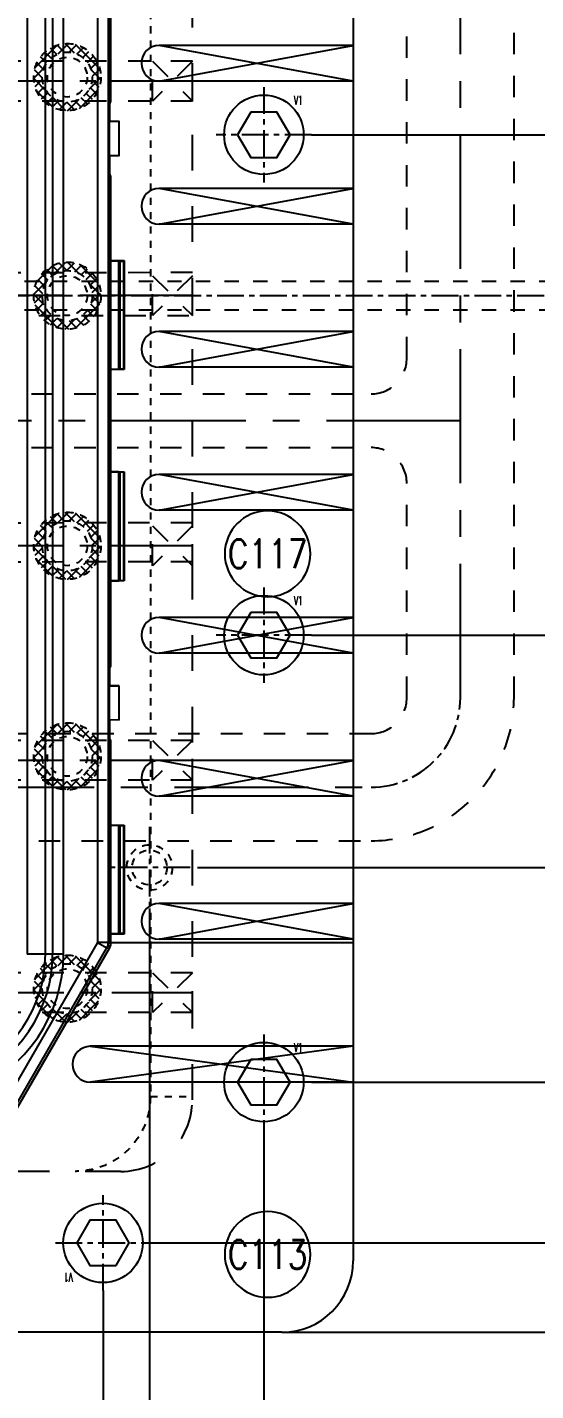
# Model space of a CAD drawing. Extents: x 14103 to 19353, y -3233 to 932.
# Drawn here: x 17483.2 to 17625.4, y -397.3 to -15.8 of the extents above; entities that cross this region are included whole.
import ezdxf
from ezdxf.enums import TextEntityAlignment as Align

# ---------------------------------------------------------------- set-up
doc = ezdxf.new("R2010")
doc.units = 0
doc.header["$LTSCALE"] = 20
doc.header["$MEASUREMENT"] = 0
for name, pattern in [('CENTER', [0.6, 0.375, -0.075, 0.075, -0.075]), ('DASHED', [0.2, 0.1, -0.1]), ('HIDDEN', [0.2, 0.1, -0.1]), ('SOLID', [0])]:
    doc.linetypes.add(name, pattern=pattern)
doc.layers.get('0').update_dxf_attribs({"linetype": 'CONTINUOUS'})
doc.layers.get('DEFPOINTS').update_dxf_attribs({"linetype": 'CONTINUOUS'})
for name, color, linetype in [('4a', 7, 'CONTINUOUS'), ('CK_LEVEL_1', 1, 'SOLID'), ('DEFAULT_2', 8, 'HIDDEN'), ('DIM', 3, 'CONTINUOUS'), ('HOLD DOWN', 7, 'CONTINUOUS'), ('MXB', 3, 'CONTINUOUS'), ('OIL', 7, 'CONTINUOUS'), ('SCREW', 7, 'CONTINUOUS'), ('VENTING', 7, 'CONTINUOUS'), ('WATER', 9, 'HIDDEN')]:
    doc.layers.add(name, color=color, linetype=linetype)
doc.styles.add('lxy2', font='txt.shx', dxfattribs={"width": 0.6})
doc.styles.get("Standard").update_dxf_attribs({"font": 'txt.shx', "width": 0.5, "bigfont": 'hztxt.shx'})
doc.dimstyles.new('10', dxfattribs={"dimtxt": 10, "dimasz": 5, "dimexe": 2.5, "dimexo": 0, "dimgap": 1, "dimtad": 0, "dimdsep": 46, "dimtxsty": 'lxy2', "dimcen": -3, "dimclrd": 113, "dimclre": 113, "dimclrt": 3, "dimazin": 2, "dimtfac": 1, "dimtofl": 0, "dimtmove": 0, "dimatfit": 3, "dimfxl": 1, "dimtolj": 1, "dimtzin": 0, "dimarcsym": 0})

# ---------------------------------------------------------------- blocks, each defined once
blk = doc.blocks.new('*D219')
at = {"layer": 'DEFPOINTS', "color": 0}
for p in [(17204.36, 164.09), (17725.91, -135.91), (17770.26, -135.91)]:
    blk.add_point(p, dxfattribs=at)
at = {"layer": 'DIM', "color": 113, "lineweight": -2}
blk.add_line((17725.91, -135.91), (17770.26, -135.91), dxfattribs=at)
at = {"layer": 'DIM', "color": 3, "insert": (17778.26, -135.91), "char_height": 10, "attachment_point": 5, "style": 'lxy2'}
blk.add_mtext('\\A1;300', dxfattribs=at)
blk = doc.blocks.new('*D218')
at = {"layer": 'DEFPOINTS', "color": 0}
for p in [(17204.36, 164.09), (17562.7, -185.91), (17770.26, -185.91)]:
    blk.add_point(p, dxfattribs=at)
at = {"layer": 'DIM', "color": 113, "lineweight": -2}
blk.add_line((17562.7, -185.91), (17770.26, -185.91), dxfattribs=at)
at = {"layer": 'DIM', "color": 3, "insert": (17778.76, -185.91), "char_height": 10, "attachment_point": 5, "style": 'lxy2'}
blk.add_mtext('\\A1;350', dxfattribs=at)
blk = doc.blocks.new('*D217')
at = {"layer": 'DEFPOINTS', "color": 0}
for p in [(17204.36, 164.09), (17562.7, -45.91), (17770.26, -45.91)]:
    blk.add_point(p, dxfattribs=at)
at = {"layer": 'DIM', "color": 113, "lineweight": -2}
blk.add_line((17562.7, -45.91), (17770.26, -45.91), dxfattribs=at)
at = {"layer": 'DIM', "color": 3, "insert": (17777.76, -45.91), "char_height": 10, "attachment_point": 5, "style": 'lxy2'}
blk.add_mtext('\\A1;210', dxfattribs=at)
blk = doc.blocks.new('*D208')
at = {"layer": 'DEFPOINTS', "color": 0}
for p in [(17204.36, 164.09), (17530.79, -250.91), (17770.26, -250.91)]:
    blk.add_point(p, dxfattribs=at)
at = {"layer": 'DIM', "color": 113, "lineweight": -2}
blk.add_line((17530.79, -250.91), (17770.26, -250.91), dxfattribs=at)
at = {"layer": 'DIM', "color": 3, "insert": (17778.26, -250.91), "char_height": 10, "attachment_point": 5, "style": 'lxy2'}
blk.add_mtext('\\A1;415', dxfattribs=at)
blk = doc.blocks.new('AC_LXY_BLK610')
at = {"layer": 'SCREW', "color": 1, "linetype": 'CENTER'}
for p, q in [((0, 13.33), (0, -13.34)), ((13.33, 0), (-13.34, 0))]:
    blk.add_line(p, q, dxfattribs=at)
at = {"layer": 'SCREW', "color": 0, "linetype": 'ByBlock'}
blk.add_lwpolyline([(-3.67, 6.35), (-7.33, 0), (-3.67, -6.35), (3.67, -6.35), (7.33, 0), (3.67, 6.35)], close=True, dxfattribs=at)
blk.add_circle((0, 0), 11.11, dxfattribs=at)
at = {"layer": 'SCREW', "style": 'lxy2', "width": 0.6}
blk.add_text('V1', height=2.5, dxfattribs=at).set_placement((9.63, 9.63), align=Align.MIDDLE_CENTER)
blk = doc.blocks.new('*D244')
at = {"layer": 'DEFPOINTS', "color": 0, "linetype": 'Continuous'}
for p in [(17204.36, 164.09), (17549.36, -324.24), (17549.36, -553.81)]:
    blk.add_point(p, dxfattribs=at)
at = {"layer": 'OIL', "color": 113, "linetype": 'Continuous', "lineweight": -2}
blk.add_line((17549.36, -324.24), (17549.36, -553.81), dxfattribs=at)
at = {"layer": 'OIL', "color": 3, "linetype": 'Continuous', "insert": (17549.36, -562.81), "char_height": 10, "attachment_point": 5, "rotation": 90, "style": 'lxy2'}
blk.add_mtext('\\A1;345', dxfattribs=at)
blk = doc.blocks.new('*D243')
at = {"layer": 'DEFPOINTS', "color": 0, "linetype": 'Continuous'}
for p in [(17204.36, 164.09), (17754.36, -535.91), (17754.36, -553.81)]:
    blk.add_point(p, dxfattribs=at)
at = {"layer": 'OIL', "color": 113, "linetype": 'Continuous', "lineweight": -2}
blk.add_line((17754.36, -535.91), (17754.36, -553.81), dxfattribs=at)
at = {"layer": 'OIL', "color": 3, "linetype": 'Continuous', "insert": (17754.36, -562.31), "char_height": 10, "attachment_point": 5, "rotation": 90, "style": 'lxy2'}
blk.add_mtext('\\A1;550', dxfattribs=at)
blk = doc.blocks.new('*D236')
at = {"layer": 'DEFPOINTS', "color": 0, "linetype": 'Continuous'}
for p in [(17204.36, 164.09), (17709.36, -535.91), (17709.36, -553.81)]:
    blk.add_point(p, dxfattribs=at)
at = {"layer": 'OIL', "color": 113, "linetype": 'Continuous', "lineweight": -2}
blk.add_line((17709.36, -535.91), (17709.36, -553.81), dxfattribs=at)
at = {"layer": 'OIL', "color": 3, "linetype": 'Continuous', "insert": (17709.36, -562.31), "char_height": 10, "attachment_point": 5, "rotation": 90, "style": 'lxy2'}
blk.add_mtext('\\A1;505', dxfattribs=at)
blk = doc.blocks.new('*D222')
at = {"layer": 'DEFPOINTS', "color": 0, "linetype": 'Continuous'}
for p in [(17204.36, 164.09), (17517.36, -262.34), (17517.36, -553.81)]:
    blk.add_point(p, dxfattribs=at)
at = {"layer": 'OIL', "color": 113, "linetype": 'Continuous', "lineweight": -2}
blk.add_line((17517.36, -262.34), (17517.36, -553.81), dxfattribs=at)
at = {"layer": 'OIL', "color": 3, "linetype": 'Continuous', "insert": (17517.36, -600.55), "char_height": 10, "attachment_point": 5, "rotation": 90, "style": 'lxy2'}
blk.add_mtext('\\A1;{\\f宋体|b0|i0|c134|p2;313(B板镶件工艺螺丝孔)}', dxfattribs=at)
blk = doc.blocks.new('*D214')
at = {"layer": 'DEFPOINTS', "color": 0}
for p in [(17204.36, 164.09), (17517.7, -355.91), (17770.26, -355.91)]:
    blk.add_point(p, dxfattribs=at)
at = {"layer": 'DIM', "color": 113, "lineweight": -2}
blk.add_line((17517.7, -355.91), (17770.26, -355.91), dxfattribs=at)
at = {"layer": 'DIM', "color": 3, "insert": (17778.76, -355.91), "char_height": 10, "attachment_point": 5, "style": 'lxy2'}
blk.add_mtext('\\A1;520', dxfattribs=at)
blk = doc.blocks.new('*D213')
at = {"layer": 'DEFPOINTS', "color": 0}
for p in [(17204.36, 164.09), (17760.7, -335.91), (17770.26, -335.91)]:
    blk.add_point(p, dxfattribs=at)
at = {"layer": 'DIM', "color": 113, "lineweight": -2}
blk.add_line((17760.7, -335.91), (17770.26, -335.91), dxfattribs=at)
at = {"layer": 'DIM', "color": 3, "insert": (17778.26, -335.91), "char_height": 10, "attachment_point": 5, "style": 'lxy2'}
blk.add_mtext('\\A1;500', dxfattribs=at)
blk = doc.blocks.new('*D212')
at = {"layer": 'DEFPOINTS', "color": 0}
for p in [(17204.36, 164.09), (17562.7, -310.91), (17770.26, -310.91)]:
    blk.add_point(p, dxfattribs=at)
at = {"layer": 'DIM', "color": 113, "lineweight": -2}
blk.add_line((17562.7, -310.91), (17770.26, -310.91), dxfattribs=at)
at = {"layer": 'DIM', "color": 3, "insert": (17779.26, -310.91), "char_height": 10, "attachment_point": 5, "style": 'lxy2'}
blk.add_mtext('\\A1;475', dxfattribs=at)
blk = doc.blocks.new('*D211')
at = {"layer": 'DEFPOINTS', "color": 0}
for p in [(17204.36, 164.09), (17554.36, -380.91), (17770.26, -380.91)]:
    blk.add_point(p, dxfattribs=at)
at = {"layer": 'DIM', "color": 113, "lineweight": -2}
blk.add_line((17554.36, -380.91), (17770.26, -380.91), dxfattribs=at)
at = {"layer": 'DIM', "color": 3, "insert": (17779.26, -380.91), "char_height": 10, "attachment_point": 5, "style": 'lxy2'}
blk.add_mtext('\\A1;545', dxfattribs=at)
blk = doc.blocks.new('*D210')
at = {"layer": 'DEFPOINTS', "color": 0}
for p in [(17204.36, 164.09), (17754.36, -535.91), (17770.26, -535.91)]:
    blk.add_point(p, dxfattribs=at)
at = {"layer": 'DIM', "color": 113, "lineweight": -2}
blk.add_line((17754.36, -535.91), (17770.26, -535.91), dxfattribs=at)
at = {"layer": 'DIM', "color": 3, "insert": (17778.26, -535.91), "char_height": 10, "attachment_point": 5, "style": 'lxy2'}
blk.add_mtext('\\A1;700', dxfattribs=at)
blk = doc.blocks.new('*D245')
at = {"layer": 'DEFPOINTS', "color": 0, "linetype": 'Continuous'}
for p in [(17204.36, 164.09), (17504.36, -369.24), (17504.36, -553.81)]:
    blk.add_point(p, dxfattribs=at)
at = {"layer": 'OIL', "color": 113, "linetype": 'Continuous', "lineweight": -2}
blk.add_line((17504.36, -369.24), (17504.36, -553.81), dxfattribs=at)
at = {"layer": 'OIL', "color": 3, "linetype": 'Continuous', "insert": (17504.36, -561.81), "char_height": 10, "attachment_point": 5, "rotation": 90, "style": 'lxy2'}
blk.add_mtext('\\A1;300', dxfattribs=at)
blk = doc.blocks.new('MXB_ITEM')
blk.add_circle((0, 0), 6)
at = {"width": 0.8}
blk.add_attdef('ITEM', text='', height=4, dxfattribs=at).set_placement((0, 0), align=Align.MIDDLE_CENTER)

msp = doc.modelspace()

# ---------------------------------------------------------------- hatches: boundary and pattern name
at = {"layer": 'WATER', "linetype": 'ByBlock'}
h = msp.add_hatch(dxfattribs=at)
h.set_pattern_fill('ANSI37', color=256, scale=15, angle=90, style=0)
h.set_pattern_definition([(45, (16753.0685, -15234.732), (1.32582521, -1.32582521), []), (315, (16753.0685, -15234.732), (-1.32582521, -1.32582521), [])])
edge = h.paths.add_edge_path(flags=16)
edge.add_arc((17494.363, -29.79), 7, 0, 360)
edge = h.paths.add_edge_path()
edge.add_arc((17494.363, -29.79), 9.396, 0, 360)
h = msp.add_hatch(dxfattribs=at)
h.set_pattern_fill('ANSI37', color=256, scale=15, angle=90, style=0)
h.set_pattern_definition([(315, (16753.0685, 15114.0324), (1.32582521, 1.32582521), []), (45, (16753.0685, 15114.0324), (-1.32582521, 1.32582521), [])])
edge = h.paths.add_edge_path(flags=16)
edge.add_arc((17494.363, -90.91), 7, 0, 360)
edge = h.paths.add_edge_path()
edge.add_arc((17494.363, -90.91), 9.396, 0, 360)
h = msp.add_hatch(dxfattribs=at)
h.set_pattern_fill('ANSI37', color=256, scale=15, angle=90, style=0)
h.set_pattern_definition([(45, (16753.0685, -15365.852), (1.32582521, -1.32582521), []), (315, (16753.0685, -15365.852), (-1.32582521, -1.32582521), [])])
edge = h.paths.add_edge_path(flags=16)
edge.add_arc((17494.363, -160.91), 7, 0, 360)
edge = h.paths.add_edge_path()
edge.add_arc((17494.363, -160.91), 9.396, 0, 360)
h = msp.add_hatch(dxfattribs=at)
h.set_pattern_fill('ANSI37', color=256, scale=15, angle=90, style=0)
h.set_pattern_definition([(45, (16753.0685, -15424.732), (1.32582521, -1.32582521), []), (315, (16753.0685, -15424.732), (-1.32582521, -1.32582521), [])])
edge = h.paths.add_edge_path(flags=16)
edge.add_arc((17494.363, -219.79), 7, 0, 360)
edge = h.paths.add_edge_path()
edge.add_arc((17494.363, -219.79), 9.396, 0, 360)
h = msp.add_hatch(dxfattribs=at)
h.set_pattern_fill('ANSI37', color=256, scale=15, angle=90, style=0)
h.set_pattern_definition([(45, (16753.0685, -15489.732), (1.32582521, -1.32582521), []), (315, (16753.0685, -15489.732), (-1.32582521, -1.32582521), [])])
edge = h.paths.add_edge_path(flags=16)
edge.add_arc((17494.363, -284.79), 7, 0, 360)
edge = h.paths.add_edge_path()
edge.add_arc((17494.363, -284.79), 9.396, 0, 360)

# ---------------------------------------------------------------- linework, layer by layer
at = {"layer": '4a', "color": 4, "linetype": 'Continuous'}
for p, q in [((17483.168, 42.293), (17483.168, -275.115)), ((17488.231, -275.115), (17488.231, 42.293)), ((17490.258, 44.32), (17490.258, -275.115)), ((17493.295, -275.115), (17493.295, 44.32)), ((17502.841, 41.815), (17502.841, -271.838)), ((17505.884, -271.838), (17505.884, 41.815)), ((17506.49, -12.801), (17506.49, -36.558)), ((17506.49, -36.558), (17506.295, -37.049)), ((17506.295, -42.124), (17506.295, -37.049)), ((17506.295, -42.124), (17506.111, -42.262)), ((17508.873, -42.132), (17506.111, -42.262)), ((17506.111, -42.262), (17506.111, -51.654)), ((17506.295, -42.124), (17508.873, -42.132)), ((17508.873, -51.784), (17508.873, -42.132)), ((17506.111, -51.654), (17508.873, -51.784)), ((17506.111, -51.654), (17506.295, -51.792)), ((17508.873, -51.784), (17506.295, -51.792)), ((17506.295, -56.867), (17506.295, -51.792)), ((17506.49, -57.358), (17506.295, -56.867)), ((17506.49, -57.358), (17506.49, -81.115)), ((17506.49, -81.115), (17506.418, -81.151)), ((17506.418, -81.151), (17506.418, -111.58)), ((17506.418, -81.151), (17508.788, -81.151)), ((17506.49, -81.115), (17510.319, -81.115)), ((17508.788, -111.58), (17508.788, -81.151)), ((17508.788, -81.151), (17509.143, -81.24)), ((17509.143, -111.491), (17509.143, -81.24)), ((17509.143, -81.24), (17510.194, -81.24)), ((17510.194, -81.24), (17510.319, -81.115)), ((17510.194, -111.491), (17510.194, -81.24)), ((17510.319, -81.115), (17510.319, -111.616)), ((17508.788, -111.58), (17506.418, -111.58)), ((17506.418, -111.58), (17506.49, -111.616)), ((17506.49, -111.616), (17506.49, -140.204)), ((17510.319, -111.616), (17506.49, -111.616)), ((17509.143, -111.491), (17508.788, -111.58)), ((17510.194, -111.491), (17509.143, -111.491)), ((17510.319, -111.616), (17510.194, -111.491)), ((17506.49, -140.204), (17506.418, -140.24)), ((17506.418, -140.24), (17506.418, -170.668)), ((17508.788, -140.24), (17506.418, -140.24)), ((17506.49, -140.204), (17510.319, -140.204)), ((17508.788, -170.668), (17508.788, -140.24)), ((17509.143, -140.328), (17508.788, -140.24)), ((17509.143, -170.58), (17509.143, -140.328)), ((17510.194, -140.328), (17509.143, -140.328)), ((17510.319, -140.204), (17510.194, -140.328)), ((17510.194, -170.58), (17510.194, -140.328)), ((17510.319, -140.204), (17510.319, -170.704)), ((17506.418, -170.668), (17508.788, -170.668)), ((17506.418, -170.668), (17506.49, -170.704)), ((17506.49, -170.704), (17506.49, -194.462)), ((17510.319, -170.704), (17506.49, -170.704)), ((17508.788, -170.668), (17509.143, -170.58)), ((17509.143, -170.58), (17510.194, -170.58)), ((17510.194, -170.58), (17510.319, -170.704)), ((17506.49, -194.462), (17506.295, -194.953)), ((17506.295, -200.028), (17506.295, -194.953)), ((17506.295, -200.028), (17506.111, -200.166)), ((17506.111, -200.166), (17508.873, -200.036)), ((17506.111, -200.166), (17506.111, -209.557)), ((17508.873, -200.036), (17506.295, -200.028)), ((17508.873, -209.687), (17508.873, -200.036)), ((17508.873, -209.687), (17506.111, -209.557)), ((17506.111, -209.557), (17506.295, -209.695)), ((17506.295, -214.77), (17506.295, -209.695)), ((17506.49, -215.261), (17506.295, -214.77)), ((17506.49, -215.261), (17506.49, -239.019)), ((17506.49, -239.019), (17506.418, -239.055)), ((17506.418, -239.055), (17506.418, -269.484)), ((17506.418, -239.055), (17508.788, -239.055)), ((17506.49, -239.019), (17510.319, -239.019)), ((17508.788, -269.484), (17508.788, -239.055)), ((17508.788, -239.055), (17509.143, -239.143)), ((17509.143, -269.395), (17509.143, -239.143)), ((17509.143, -239.143), (17510.194, -239.143)), ((17510.194, -239.143), (17510.319, -239.019)), ((17510.194, -269.395), (17510.194, -239.143)), ((17510.319, -239.019), (17510.319, -269.52)), ((17508.788, -269.484), (17506.418, -269.484)), ((17506.418, -269.484), (17506.49, -269.52)), ((17510.319, -269.52), (17506.49, -269.52)), ((17506.49, -269.52), (17506.49, -272.001)), ((17509.143, -269.395), (17508.788, -269.484)), ((17510.194, -269.395), (17509.143, -269.395)), ((17510.319, -269.52), (17510.194, -269.395)), ((17502.841, -271.838), (17476.718, -317.084)), ((17479.354, -318.606), (17505.476, -273.36)), ((17506.083, -273.522), (17479.704, -319.212)), ((17505.884, -271.838), (17502.841, -271.838)), ((17502.841, -271.838), (17505.476, -273.36)), ((17505.476, -273.36), (17506.083, -273.522)), ((17506.49, -272.001), (17505.884, -271.838)), ((17493.295, -275.115), (17483.168, -275.115))]:
    msp.add_line(p, q, dxfattribs=at)
msp.add_lwpolyline([(17505.476, -273.36), (17505.701, -272.879), (17505.838, -272.367), (17505.884, -271.838)], dxfattribs=at)
for radius, end in [(41.272, 0), (38.235, 360), (36.208, 360)]:
    msp.add_arc((17452.023, -275.115), radius, 222.53623, end, dxfattribs=at)
msp.add_spline([(17506.49, -272.001), (17506.444, -272.529), (17506.307, -273.041), (17506.083, -273.522)], degree=3, dxfattribs=at)
at = {"layer": 'CK_LEVEL_1', "color": 2, "linetype": 'CENTER', "ltscale": 5}
for p, q in [((17604.363, -203.41), (17604.363, 759.09)), ((17604.363, -125.91), (16924.363, -125.91)), ((16924.363, -228.41), (17579.363, -228.41))]:
    msp.add_line(p, q, dxfattribs=at)
at = {"layer": 'CK_LEVEL_1', "color": 9, "linetype": 'DASHED', "ltscale": 3}
for p, q in [((17619.363, -203.41), (17619.363, 759.09)), ((17589.363, -108.393), (17589.363, 0.074)), ((17436.337, -118.393), (17579.363, -118.393)), ((17436.337, -133.426), (17579.363, -133.426)), ((17589.363, -203.41), (17589.363, -143.426)), ((17381.363, -213.41), (17579.363, -213.41)), ((16934.363, -243.41), (17579.363, -243.41))]:
    msp.add_line(p, q, dxfattribs=at)
for centre, radius, start, end in [((17579.363, -108.393), 10, 270, 0), ((17579.363, -143.426), 10, 0, 90), ((17579.363, -203.41), 40, 270, 0), ((17579.363, -203.41), 10, 270, 0)]:
    msp.add_arc(centre, radius, start, end, dxfattribs=at)
at = {"layer": 'CK_LEVEL_1', "color": 2, "linetype": 'CENTER'}
msp.add_arc((17579.363, -203.41), 25, 270, 0, dxfattribs=at)
at = {"layer": 'DEFAULT_2', "color": 8, "linetype": 'HIDDEN'}
for p, q in [((17517.639, 56.447), (17517.639, -314.91)), ((17517.639, -314.91), (17529.363, -314.91))]:
    msp.add_line(p, q, dxfattribs=at)
msp.add_spline([(17517.639, -314.91), (17517.125, -319.518), (17515.556, -324.013), (17513.025, -328.022), (17509.736, -331.302), (17505.715, -333.826), (17501.2, -335.395), (17496.559, -335.91)], degree=3, dxfattribs=at)
at = {"layer": 'HOLD DOWN', "color": 0, "linetype": 'ByBlock'}
for p, q in [((17574.363, 114.09), (17574.363, -360.91)), ((17505.884, 41.815), (17505.884, -271.838)), ((17479.354, -318.606), (17505.476, -273.36)), ((17505.884, -271.838), (17574.363, -271.838)), ((17554.363, -380.91), (16854.363, -380.91))]:
    msp.add_line(p, q, dxfattribs=at)
at = {"layer": 'HOLD DOWN', "color": 6, "linetype": 'HIDDEN', "ltscale": 5}
for p, q in [((17529.363, -315.91), (17529.363, 69.09)), ((17509.363, -335.91), (16899.363, -335.91))]:
    msp.add_line(p, q, dxfattribs=at)
msp.add_arc((17509.363, -315.91), 20, 270, 0, dxfattribs=at)
at = {"layer": 'HOLD DOWN', "color": 0, "linetype": 'ByBlock'}
msp.add_arc((17554.363, -360.91), 20, 270, 0, dxfattribs=at)
msp.add_spline([(17505.884, -271.838), (17505.838, -272.367), (17505.701, -272.879), (17505.476, -273.36)], degree=3, dxfattribs=at)
at = {"layer": 'OIL', "color": 4, "linetype": 'DASHED', "ltscale": 2}
for p, q in [((17346.363, -86.91), (17754.363, -86.91)), ((17346.363, -94.91), (17754.363, -94.91))]:
    msp.add_line(p, q, dxfattribs=at)
at = {"layer": 'OIL', "color": 1, "linetype": 'CENTER'}
msp.add_line((17344.284, -90.91), (17782.363, -90.91), dxfattribs=at)
at = {"layer": 'SCREW', "color": 1, "linetype": 'CENTER'}
for p, q in [((17517.363, -239.48), (17517.363, -262.34)), ((17528.793, -250.91), (17505.933, -250.91))]:
    msp.add_line(p, q, dxfattribs=at)
at = {"layer": 'SCREW', "color": 2, "linetype": 'HIDDEN'}
for radius in [6.375, 4.875]:
    msp.add_circle((17517.363, -250.91), radius, dxfattribs=at)
at = {"layer": 'VENTING', "color": 5}
for p, q in [((17574.363, -30.91), (17520.091, -20.91)), ((17520.091, -30.91), (17574.363, -20.91)), ((17574.363, -20.91), (17520.091, -20.91)), ((17574.363, -30.91), (17520.091, -30.91)), ((17574.363, -70.91), (17520.091, -60.91)), ((17520.091, -70.91), (17574.363, -60.91)), ((17574.363, -60.91), (17520.091, -60.91)), ((17574.363, -70.91), (17520.091, -70.91)), ((17574.363, -100.91), (17520.091, -100.91)), ((17574.363, -110.91), (17520.091, -100.91)), ((17520.091, -110.91), (17574.363, -100.91)), ((17574.363, -110.91), (17520.091, -110.91)), ((17574.363, -150.91), (17520.091, -140.91)), ((17520.091, -150.91), (17574.363, -140.91)), ((17574.363, -140.91), (17520.091, -140.91)), ((17574.363, -150.91), (17520.091, -150.91)), ((17574.363, -190.91), (17520.091, -180.91)), ((17520.091, -190.91), (17574.363, -180.91)), ((17574.363, -180.91), (17520.091, -180.91)), ((17574.363, -190.91), (17520.091, -190.91)), ((17574.363, -220.91), (17520.091, -220.91)), ((17574.363, -230.91), (17520.091, -220.91)), ((17520.091, -230.91), (17574.363, -220.91)), ((17574.363, -230.91), (17520.091, -230.91)), ((17574.363, -260.91), (17520.091, -260.91)), ((17574.363, -270.91), (17520.091, -260.91)), ((17520.091, -270.91), (17574.363, -260.91)), ((17574.363, -270.91), (17520.091, -270.91)), ((17500.812, -300.91), (17574.363, -310.91)), ((17574.363, -300.91), (17500.812, -310.91)), ((17574.363, -300.91), (17500.812, -300.91)), ((17574.363, -310.91), (17500.812, -310.91))]:
    msp.add_line(p, q, dxfattribs=at)
for centre in [(17520.091, -25.91), (17520.091, -65.91), (17520.091, -105.91), (17520.091, -145.91), (17520.091, -185.91), (17520.091, -225.91), (17520.091, -265.91), (17500.812, -305.91)]:
    msp.add_arc(centre, 5, 90, 270, dxfattribs=at)
at = {"layer": 'WATER', "linetype": 'HIDDEN', "ltscale": 3}
for p, q in [((17529.363, -25.35), (16879.363, -25.35)), ((17529.363, -25.35), (17518.243, -36.47)), ((17518.243, -36.47), (17518.243, -25.35)), ((17518.243, -25.35), (17529.363, -36.47)), ((17529.363, -36.47), (17529.363, -25.35)), ((17529.363, -36.47), (16879.363, -36.47)), ((17529.363, -84.466), (16998.697, -85.35)), ((17518.243, -85.35), (17529.363, -96.47)), ((17518.243, -96.47), (17518.243, -85.35)), ((17529.363, -85.35), (17518.243, -96.47)), ((17529.363, -96.47), (17529.363, -85.35)), ((16862.363, -96.47), (17529.363, -96.47)), ((17529.363, -154.451), (16998.697, -155.35)), ((17529.363, -155.35), (17518.243, -166.47)), ((17518.243, -166.47), (17518.243, -155.35)), ((17518.243, -155.35), (17529.363, -166.47)), ((17529.363, -166.47), (17529.363, -155.35)), ((17529.363, -165.35), (16998.697, -166.47)), ((17529.363, -215.35), (16879.363, -215.35)), ((17518.243, -215.35), (17529.363, -226.47)), ((17518.243, -226.47), (17518.243, -215.35)), ((17529.363, -215.35), (17518.243, -226.47)), ((17529.363, -226.47), (17529.363, -215.35)), ((17529.363, -226.47), (16879.363, -226.47)), ((17529.363, -280.35), (16879.363, -280.35)), ((17518.243, -280.35), (17529.363, -291.47)), ((17518.243, -291.47), (17518.243, -280.35)), ((17529.363, -280.35), (17518.243, -291.47)), ((17529.363, -291.47), (17529.363, -280.35)), ((17529.363, -291.47), (16879.363, -291.47))]:
    msp.add_line(p, q, dxfattribs=at)
at = {"layer": 'WATER', "color": 1, "linetype": 'CENTER', "ltscale": 3}
for p, q in [((17529.363, -30.91), (16873.803, -30.91)), ((17529.363, -90.91), (16998.697, -90.91)), ((17529.363, -160.91), (16998.697, -160.91)), ((17529.363, -220.91), (16873.803, -220.91)), ((17529.363, -285.91), (16873.803, -285.91))]:
    msp.add_line(p, q, dxfattribs=at)
at = {"layer": 'WATER'}
for centre, radius in [((17494.363, -29.79), 9.396), ((17494.363, -29.79), 7), ((17494.363, -29.79), 5.56), ((17494.363, -90.91), 9.396), ((17494.363, -90.91), 7), ((17494.363, -90.91), 5.56), ((17494.363, -160.91), 9.396), ((17494.363, -160.91), 7), ((17494.363, -160.91), 5.56), ((17494.363, -219.79), 9.396), ((17494.363, -219.79), 7), ((17494.363, -219.79), 5.56), ((17494.363, -284.79), 9.396), ((17494.363, -284.79), 7), ((17494.363, -284.79), 5.56)]:
    msp.add_circle(centre, radius, dxfattribs=at)

# ---------------------------------------------------------------- block references
at = {"layer": 'MXB', "color": 8}
ref = msp.add_blockref('MXB_ITEM', (17550.426, -163.129), dxfattribs=dict(at, xscale=-2, yscale=2, zscale=2))
ref.add_attrib('ITEM', 'C117', dxfattribs={"layer": '0', "height": 8, "width": 0.8}).set_placement((17550.426, -163.129), align=Align.MIDDLE_CENTER)
ref = msp.add_blockref('MXB_ITEM', (17550.426, -359.119), dxfattribs=dict(at, xscale=-2, yscale=2, zscale=2))
ref.add_attrib('ITEM', 'C113', dxfattribs={"layer": '0', "height": 8, "width": 0.8}).set_placement((17550.426, -359.12), align=Align.MIDDLE_CENTER)
at = {"layer": 'SCREW'}
for p in [(17549.363, -45.91), (17549.363, -185.91), (17549.363, -310.91)]:
    msp.add_blockref('AC_LXY_BLK610', p, dxfattribs=at)
at = {"layer": 'SCREW', "rotation": 180}
msp.add_blockref('AC_LXY_BLK610', (17504.363, -355.91), dxfattribs=at)

# ---------------------------------------------------------------- dimensions: what is measured, and where the dimension line sits
at = {"layer": 'DIM'}
for feature_location, offset, picture, middle in [((17725.913, -135.91), (44.352, 0), '*D219', (17778.264, -135.91)), ((17562.698, -185.91), (207.567, 0), '*D218', (17778.764, -185.91)), ((17562.698, -45.91), (207.567, 0), '*D217', (17777.764, -45.91)), ((17530.793, -250.91), (239.472, 0), '*D208', (17778.264, -250.91)), ((17517.698, -355.91), (252.567, 0), '*D214', (17778.764, -355.91)), ((17760.696, -335.91), (9.568, 0), '*D213', (17778.264, -335.91)), ((17562.698, -310.91), (207.567, 0), '*D212', (17779.264, -310.91)), ((17554.363, -380.91), (215.902, 0), '*D211', (17779.264, -380.91)), ((17754.363, -535.91), (15.902, 0), '*D210', (17778.264, -535.91))]:
    dim = msp.add_ordinate_dim(feature_location=feature_location, offset=offset, dtype=0, origin=(17204.363, 164.09), dimstyle='10', dxfattribs=at)
    dim.commit()
    dim.dimension.update_dxf_attribs({"geometry": picture, "text_midpoint": middle})
at = {"layer": 'OIL', "color": 4, "linetype": 'Continuous'}
for feature_location, offset, picture, middle in [((17549.363, -324.245), (0, -229.569), '*D244', (17549.363, -562.814)), ((17754.363, -535.91), (0, -17.904), '*D243', (17754.363, -562.314)), ((17709.363, -535.91), (0, -17.904), '*D236', (17709.363, -562.314)), ((17504.363, -369.245), (0, -184.569), '*D245', (17504.363, -561.814))]:
    dim = msp.add_ordinate_dim(feature_location=feature_location, offset=offset, dtype=1, origin=(17204.363, 164.09), dimstyle='10', dxfattribs=at)
    dim.commit()
    dim.dimension.update_dxf_attribs({"geometry": picture, "text_midpoint": middle})
dim = msp.add_ordinate_dim(feature_location=(17517.363, -262.34), offset=(0, -291.474), dtype=1, origin=(17204.363, 164.09), text='{\\f宋体|b0|i0|c134|p2;<>(B板镶件工艺螺丝孔)}', dimstyle='10', dxfattribs=at)
dim.commit()
dim.dimension.update_dxf_attribs({"geometry": '*D222', "text_midpoint": (17517.363, -600.547)})

doc.saveas('drawing.dxf')
